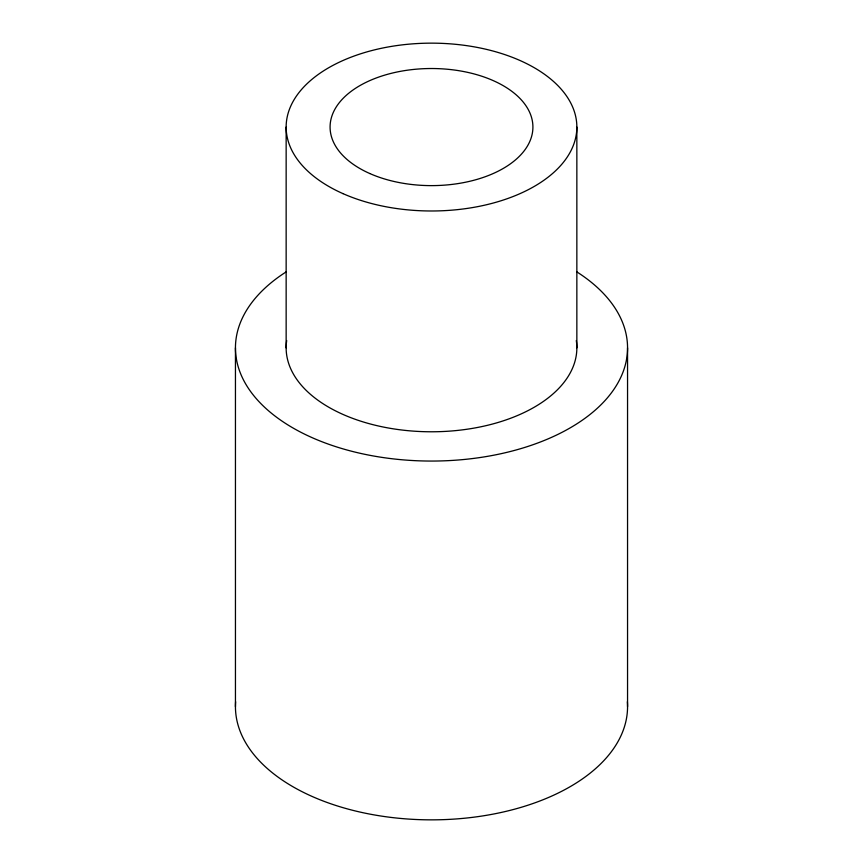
<?xml version="1.0" encoding="UTF-8"?>
<svg xmlns="http://www.w3.org/2000/svg" width="863" height="863" viewBox="0 0 863 863"><rect width="100%" height="100%" fill="white"/><g stroke="black" fill="none" stroke-linecap="round" stroke-linejoin="round"><path stroke-width="1.29" d="M627.552 347.865L627.552 706.657M576.851 127.066L576.851 347.865M286.149 127.066L286.149 347.865M235.448 347.865L235.448 706.657M576.764 271.845A196.052 113.193 0 0 1 567.843 429.202A196.052 113.193 0 0 1 295.157 429.202A196.052 113.193 0 0 1 286.236 271.845M576.301 340.551A145.351 83.916 0 0 1 431.5 431.78A145.351 83.916 0 0 1 286.699 340.551M627.369 701.727A196.052 113.193 0 0 1 431.5 819.85A196.052 113.193 0 0 1 235.631 701.727M343.021 193.646A145.351 83.916 0 0 0 575.61 138.015A145.351 83.916 0 0 0 375.88 49.536A145.351 83.916 0 0 0 343.021 193.646M369.763 173.517A101.403 58.544 0 0 0 532.04 134.714A101.403 58.544 0 0 0 392.697 72.977A101.403 58.544 0 0 0 369.763 173.517"/></g></svg>
